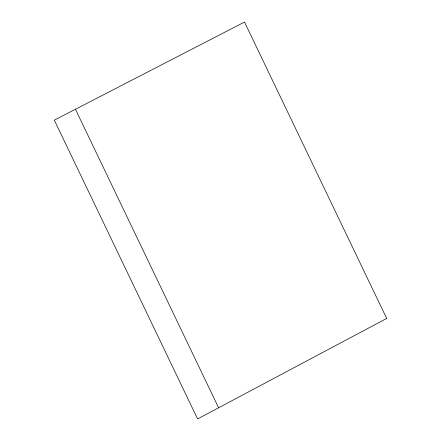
<?xml version="1.0" encoding="UTF-8"?>
<svg xmlns="http://www.w3.org/2000/svg" width="441" height="441" viewBox="0 0 441 441"><rect width="100%" height="100%" fill="white"/><g stroke="black" fill="none" stroke-linecap="round" stroke-linejoin="round"><path stroke-width="0.66" d="M75.45 109.263L218.615 407.787M386.685 318.435L197.612 418.95L54.315 120.167L244.512 22.05L386.685 318.435"/></g></svg>
